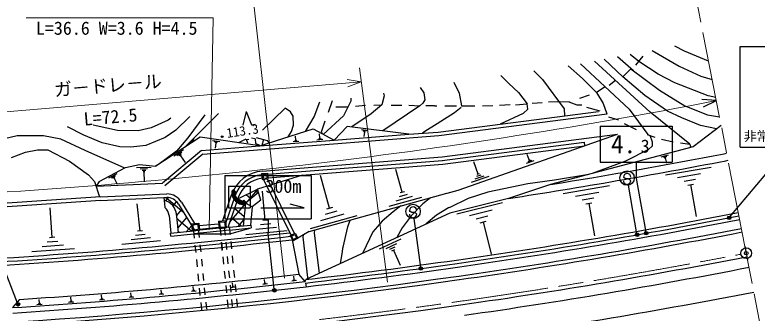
# Model space of a CAD drawing. Units: millimetres, scale not verified. Extents: x 40000 to 680000, y 20000 to 380000.
# Drawn here: x 462473 to 565602, y 277160 to 318603 of the extents above; entities that cross this region are included whole.
import ezdxf
from ezdxf.enums import TextEntityAlignment as Align

# ---------------------------------------------------------------- set-up
doc = ezdxf.new("R2010")
doc.units = ezdxf.units.MM
doc.header["$LTSCALE"] = 1000
doc.header["$PDMODE"] = 32
doc.header["$PDSIZE"] = 500
doc.linetypes.add('CHAIN', pattern=[18.5, 12, -1.5, 3.5, -1.5])
for name, color, linetype, lineweight in [('M-BGD', 7, 'Continuous', 25), ('M-BMK', 2, 'CHAIN', 13), ('M-BMK-SRVR', 3, 'Continuous', 25), ('M-STR-HTXT', 7, 'Continuous', 13), ('M-STR-STRC', 7, 'Continuous', 25)]:
    doc.layers.add(name, color=color, linetype=linetype, lineweight=lineweight)
doc.styles.add('@ＭＳ ゴシック', font='')
doc.styles.add('ＭＳ ゴシック', font='')
doc.styles.get('@ＭＳ ゴシック').set_extended_font_data('@MS Gothic')
doc.styles.get('ＭＳ ゴシック').set_extended_font_data('MS Gothic')

msp = doc.modelspace()

# ---------------------------------------------------------------- hatches: boundary and pattern name
at = {"layer": 'M-BGD'}
for points in [[(493421, 292969), (493411, 292978), (493399, 292943)], [(493421, 292969), (493432, 292981), (493417, 292994), (493411, 292978)]]:
    msp.add_hatch(color=256, dxfattribs=at).paths.add_polyline_path(points)
at = {"layer": 'M-STR-STRC'}
for points in [[(492876, 294293), (492848, 294321), (492622, 294095), (492622, 294015), (492621, 293986), (492620, 293956), (492620, 293927), (492620, 293898), (492620, 293869), (492622, 293840), (492623, 293810), (492626, 293781), (492628, 293759), (492652, 293820), (492686, 293901), (492721, 293980), (492758, 294059), (492796, 294138), (492836, 294216)], [(492892, 293007), (493019, 293377), (493040, 293438), (493067, 293512), (493067, 293513), (493058, 293536), (493049, 293560), (493041, 293584), (493033, 293608), (493026, 293632), (493019, 293657), (493012, 293681), (493006, 293706), (493000, 293730), (492995, 293755), (493075, 293755), (493244, 293925), (492876, 294293), (492836, 294216), (492796, 294138), (492758, 294059), (492721, 293980), (492686, 293901), (492652, 293820), (492628, 293759), (492631, 293730), (492634, 293701), (492638, 293672), (492643, 293643), (492648, 293615), (492654, 293586), (492660, 293557), (492666, 293529), (492674, 293501), (492681, 293472), (492689, 293444), (492698, 293416), (492707, 293389), (492717, 293361), (492727, 293334), (492737, 293306), (492748, 293279), (492760, 293252), (492771, 293226), (492784, 293199), (492797, 293173), (492810, 293147), (492824, 293121), (492838, 293096), (492853, 293070), (492868, 293045), (492883, 293021)], [(493279, 292591), (493399, 292943), (493411, 292978), (493417, 292994), (493402, 293009), (493384, 293027), (493366, 293045), (493349, 293063), (493332, 293082), (493315, 293101), (493299, 293121), (493283, 293140), (493267, 293160), (493252, 293180), (493237, 293201), (493222, 293222), (493208, 293243), (493194, 293264), (493181, 293285), (493168, 293307), (493155, 293329), (493143, 293351), (493131, 293374), (493119, 293396), (493108, 293419), (493097, 293442), (493087, 293465), (493077, 293488), (493067, 293512), (493040, 293438), (493019, 293377), (492892, 293007), (492908, 292983), (492925, 292959), (492942, 292935), (492959, 292912), (492977, 292888), (492995, 292866), (493014, 292843), (493033, 292821), (493053, 292799), (493072, 292778), (493092, 292757), (493113, 292736), (493134, 292715), (493155, 292695), (493177, 292676), (493199, 292656), (493221, 292637), (493243, 292619), (493266, 292601)], [(494263, 292249), (493421, 292969), (493399, 292943), (493279, 292591), (493302, 292574), (493326, 292557), (493350, 292540), (493374, 292524), (493399, 292508), (493423, 292493), (493449, 292478), (493474, 292463), (493499, 292449), (493525, 292435), (493551, 292422), (493578, 292409), (493604, 292397), (493631, 292385), (493658, 292374), (493685, 292363), (493712, 292353), (493740, 292343), (493767, 292334), (493795, 292325), (493823, 292316), (493851, 292308), (493880, 292301), (493908, 292294), (493936, 292287), (493965, 292281), (493994, 292276), (494022, 292271), (494051, 292266), (494080, 292262), (494109, 292259), (494138, 292256), (494167, 292254), (494197, 292252), (494226, 292250), (494255, 292249)], [(494263, 292249), (494292, 292249), (494322, 292249), (494351, 292250), (494380, 292251), (494385, 292251), (494453, 292251), (494485, 292289), (494501, 292457), (494126, 292661), (494126, 292624), (494122, 292625), (494097, 292630), (494073, 292636), (494048, 292642), (494023, 292649), (493999, 292656), (493975, 292664), (493951, 292671), (493927, 292680), (493903, 292689), (493879, 292698), (493856, 292707), (493833, 292717), (493810, 292728), (493787, 292739), (493764, 292750), (493741, 292762), (493719, 292774), (493697, 292786), (493675, 292799), (493653, 292812), (493632, 292825), (493611, 292839), (493590, 292854), (493569, 292868), (493548, 292883), (493528, 292899), (493508, 292914), (493489, 292930), (493469, 292947), (493450, 292964), (493432, 292981), (493421, 292969)], [(494502, 292456), (494619, 292550), (494296, 292874), (494126, 292704), (494126, 292661)], [(494611, 292397), (494501, 292457), (494485, 292289), (494483, 292269)], [(494611, 292397), (494692, 292478), (494619, 292550), (494502, 292456)]]:
    msp.add_hatch(color=256, dxfattribs=at).paths.add_polyline_path(points)

# ---------------------------------------------------------------- linework, layer by layer
at = {"layer": 'M-BGD'}
for p, q in [((548440, 310815), (546202, 312769)), ((549156, 312117), (547971, 313097)), ((548744, 311595), (549745, 312863)), ((544341, 312423), (546935, 309972)), ((548030, 311119), (546935, 309972)), ((545920, 309491), (545044, 308795)), ((544483, 308610), (543282, 307793)), ((542261, 307444), (540910, 306965)), ((506567, 306641), (505990, 305040)), ((534330, 306316), (535726, 306417)), ((536610, 306521), (538060, 306570)), ((539552, 306537), (538125, 306483)), ((559931, 306685), (557936, 306824)), ((558134, 305808), (559931, 306685)), ((507051, 305804), (508754, 305842)), ((509787, 305935), (511184, 306037)), ((512335, 306045), (513481, 306085)), ((518741, 305957), (513588, 302474)), ((514763, 306076), (516238, 306059)), ((517199, 306045), (518741, 305957)), ((519572, 306005), (520767, 305998)), ((520779, 305972), (521122, 305970)), ((522210, 305971), (523810, 305968)), ((524525, 305954), (526373, 305951)), ((527461, 305952), (528864, 305990)), ((529819, 306039), (531278, 306147)), ((532050, 306111), (533664, 306236)), ((543808, 305200), (541951, 305747)), ((490776, 304900), (486148, 300273)), ((494604, 305185), (494168, 303260)), ((494604, 305185), (495356, 303336)), ((521301, 302319), (543565, 305196)), ((521372, 301824), (544755, 304846)), ((544952, 304457), (546316, 304027)), ((495356, 303336), (495880, 303398)), ((547148, 303486), (548783, 302657)), ((560607, 303243), (556730, 300288)), ((496531, 300386), (503899, 302755)), ((503899, 302755), (506828, 301198)), ((506828, 301198), (508648, 303107)), ((517226, 302008), (508648, 303107)), ((510614, 302653), (511511, 302538)), ((510826, 302535), (511275, 302477)), ((510927, 302431), (511151, 302402)), ((511028, 302327), (510947, 301699)), ((510972, 302334), (511084, 302320)), ((517226, 302008), (521292, 302326)), ((488201, 301630), (482060, 297570)), ((496531, 300386), (488201, 301630)), ((488588, 299262), (521362, 301830)), ((489934, 301169), (490935, 301020)), ((494582, 301313), (493538, 300833)), ((494400, 301307), (494975, 301324)), ((494592, 301313), (494789, 300842)), ((495871, 301395), (495343, 301457)), ((495993, 301542), (497540, 301149)), ((496531, 300386), (506829, 301193)), ((497004, 301285), (496805, 300474)), ((497540, 301149), (497813, 300798)), ((501603, 301145), (501407, 301129)), ((501548, 301219), (501450, 301211)), ((501499, 301215), (501455, 301765)), ((505281, 301277), (504433, 301210)), ((505062, 301345), (504639, 301311)), ((504950, 301421), (504738, 301405)), ((504890, 301502), (504784, 301493)), ((504837, 301498), (504790, 302091)), ((506829, 301193), (517226, 302008)), ((521818, 298856), (546198, 302007)), ((524041, 294268), (546198, 302007)), ((550334, 301997), (551402, 301625)), ((552331, 301352), (553913, 300964)), ((488390, 299748), (496531, 300386)), ((490169, 301032), (490670, 300957)), ((490279, 300913), (490529, 300876)), ((490389, 300794), (490285, 300094)), ((490327, 300803), (490452, 300785)), ((501910, 301011), (501125, 300949)), ((501707, 301074), (501315, 301043)), ((521856, 298360), (541551, 300907)), ((521921, 297861), (541615, 300407)), ((556730, 300288), (536892, 295027)), ((541551, 300907), (541615, 300407)), ((554953, 300831), (556244, 300629)), ((556244, 300629), (555730, 301043)), ((462017, 298786), (463949, 299507)), ((463949, 299507), (465639, 299834)), ((465639, 299834), (467044, 299831)), ((467044, 299831), (470069, 298290)), ((488390, 299748), (482981, 295210)), ((488588, 299262), (483302, 294827)), ((484576, 298994), (485906, 299873)), ((484996, 299080), (485661, 299520)), ((485251, 299057), (485583, 299277)), ((485422, 298979), (485588, 299089)), ((533920, 298466), (533667, 299201)), ((552252, 298893), (553266, 299162)), ((561005, 299311), (561359, 299408)), ((470069, 298290), (472725, 296370)), ((485505, 299034), (486120, 298103)), ((496840, 296899), (521818, 298857)), ((497571, 296456), (521881, 298363)), ((526827, 296476), (526234, 298196)), ((534554, 298332), (533504, 297970)), ((534255, 298347), (533730, 298166)), ((534088, 298407), (533825, 298316)), ((533986, 298489), (533855, 298444)), ((552532, 298859), (553039, 298993)), ((552686, 298791), (552939, 298858)), ((552776, 298707), (552903, 298740)), ((552839, 298723), (553028, 298014)), ((561233, 298337), (561552, 298424)), ((474184, 295461), (477856, 297377)), ((477856, 297377), (479812, 297827)), ((479391, 297413), (481418, 297445)), ((479812, 297827), (482060, 297570)), ((479901, 297218), (480914, 297234)), ((480157, 297020), (480664, 297028)), ((482398, 297793), (481966, 297581)), ((497609, 295956), (521921, 297862)), ((516304, 293954), (515414, 297132)), ((552857, 296361), (559193, 297462)), ((472725, 296370), (473553, 295439)), ((475543, 295945), (476682, 296539)), ((475887, 295979), (476457, 296276)), ((476089, 295940), (476374, 296088)), ((480287, 296819), (480541, 296823)), ((480414, 296821), (480437, 295402)), ((502453, 296336), (496182, 294391)), ((496762, 296544), (497560, 296603)), ((496762, 296544), (496822, 295746)), ((496923, 296405), (497422, 296443)), ((496923, 296405), (496960, 295907)), ((497422, 296443), (497459, 295944)), ((497560, 296603), (497620, 295806)), ((506198, 291735), (504928, 296272)), ((528310, 296163), (525853, 295316)), ((527611, 296197), (526383, 295773)), ((527219, 296337), (526605, 296125)), ((526981, 296529), (526674, 296423)), ((554551, 296003), (557719, 296553)), ((473553, 295439), (474233, 293303)), ((474184, 295461), (473761, 294786)), ((473761, 294786), (482981, 295210)), ((476219, 295863), (476362, 295937)), ((476291, 295900), (476707, 295103)), ((496822, 295746), (497620, 295806)), ((496960, 295907), (497459, 295944)), ((500857, 287998), (497025, 295761)), ((501305, 288219), (497563, 295801)), ((536892, 295027), (531039, 293091)), ((555453, 295507), (557037, 295782)), ((555959, 294942), (556751, 295080)), ((556355, 295011), (557126, 290576)), ((493432, 293038), (496182, 294391)), ((494898, 292772), (495958, 294012)), ((496223, 293862), (495836, 294193)), ((495958, 294012), (496208, 294304)), ((496633, 292876), (496182, 294391)), ((497264, 290058), (496868, 294092)), ((516588, 294033), (516020, 293875)), ((522513, 293840), (524041, 294268)), ((538647, 293790), (545104, 294911)), ((540373, 293425), (543602, 293985)), ((474355, 293311), (458536, 292239)), ((474366, 293312), (483566, 293735)), ((474389, 292812), (483165, 293216)), ((483165, 293216), (483589, 293236)), ((483165, 293216), (483202, 292818)), ((483793, 293222), (483403, 292766)), ((483504, 293235), (485371, 291639)), ((492546, 293538), (491325, 289974)), ((493019, 293377), (491772, 289736)), ((493432, 293038), (492072, 289068)), ((493399, 292943), (493494, 293054)), ((494465, 292077), (493411, 292978)), ((493492, 293214), (493432, 293038)), ((495456, 291938), (493432, 293038)), ((496325, 293910), (494502, 292456)), ((495248, 293051), (494595, 293610)), ((495248, 293051), (495239, 293059)), ((496244, 293845), (496233, 293854)), ((503380, 288485), (522505, 293838)), ((518955, 293227), (514415, 291957)), ((517693, 293364), (515423, 292728)), ((516999, 293659), (515863, 293341)), ((531039, 293091), (522906, 291035)), ((541293, 292919), (542907, 293199)), ((474389, 292812), (459020, 291771)), ((479861, 288565), (479490, 292349)), ((483202, 292818), (483293, 291822)), ((484433, 292046), (484941, 292641)), ((485214, 292312), (487495, 288610)), ((485640, 292574), (487455, 289627)), ((492300, 289734), (494485, 292289)), ((494501, 292457), (494196, 289280)), ((495456, 291938), (495210, 289381)), ((496633, 292876), (495456, 291938)), ((523863, 290939), (530240, 292551)), ((541808, 292344), (542615, 292484)), ((542212, 292414), (542997, 287894)), ((467679, 287669), (467389, 291810)), ((484889, 291045), (485157, 288375)), ((484924, 290698), (485671, 291571)), ((485371, 291639), (485916, 291173)), ((494319, 290557), (492975, 291706)), ((522906, 291035), (502903, 281835)), ((508181, 290892), (504940, 289985)), ((507189, 291313), (505569, 290860)), ((506603, 291848), (505793, 291621)), ((525618, 290704), (528807, 291510)), ((562980, 291140), (562917, 291123)), ((483914, 290745), (484162, 288276)), ((484959, 290346), (485231, 290114)), ((485096, 288976), (486359, 290453)), ((485231, 290114), (487043, 288564)), ((490750, 289939), (491746, 290029)), ((490750, 289939), (490839, 288943)), ((490912, 289803), (491610, 289866)), ((490912, 289803), (490975, 289106)), ((491610, 289866), (491672, 289169)), ((491746, 290029), (491835, 289033)), ((493921, 289252), (492540, 290433)), ((493497, 289210), (494277, 290122)), ((497624, 290094), (496904, 290023)), ((509983, 290697), (503501, 288883)), ((526576, 290268), (528171, 290671)), ((527136, 289731), (527933, 289932)), ((527535, 289832), (528663, 285368)), ((563073, 290667), (563044, 290660)), ((486328, 288493), (487048, 289335)), ((487037, 289590), (488033, 289679)), ((487037, 289590), (487126, 288594)), ((487200, 289453), (487897, 289516)), ((487200, 289453), (487262, 288756)), ((487262, 288756), (487960, 288819)), ((492271, 289088), (487296, 288590)), ((487897, 289516), (487960, 288819)), ((488033, 289679), (488122, 288683)), ((488064, 289331), (490781, 289590)), ((488109, 288833), (490826, 289092)), ((490839, 288943), (491835, 289033)), ((490975, 289106), (491672, 289169)), ((490978, 288956), (491077, 287961)), ((491575, 289009), (491675, 288014)), ((492198, 289081), (492104, 289161)), ((492271, 289088), (495256, 289386)), ((492271, 289088), (492370, 288093)), ((492311, 288690), (495291, 288992)), ((492356, 288170), (495295, 288993)), ((495256, 289386), (495295, 288993)), ((498818, 289047), (495937, 288765)), ((498041, 289553), (496600, 289411)), ((480590, 288090), (479239, 287958)), ((480199, 288598), (479523, 288532)), ((484112, 288271), (487296, 288590)), ((484152, 287873), (484112, 288271)), ((484152, 287873), (487336, 288192)), ((485139, 288548), (485322, 288392)), ((487126, 288594), (488122, 288683)), ((487296, 288590), (487396, 287595)), ((492311, 288690), (487336, 288192)), ((487336, 288192), (492356, 288170)), ((487992, 288659), (488092, 287664)), ((500315, 288612), (494553, 288047)), ((500722, 287931), (501440, 288285)), ((500722, 287931), (501076, 287214)), ((500923, 287863), (501372, 288084)), ((500923, 287863), (501145, 287415)), ((501372, 288084), (501593, 287636)), ((501440, 288285), (501794, 287568)), ((503380, 288485), (501794, 287568)), ((468460, 287129), (466981, 287026)), ((468049, 287695), (467309, 287643)), ((482723, 287208), (477317, 286678)), ((481319, 287616), (478616, 287351)), ((491271, 285851), (491176, 287009)), ((491177, 286966), (491277, 285971)), ((491775, 287019), (491874, 286024)), ((492470, 287098), (492569, 286103)), ((500995, 287368), (501939, 282559)), ((501076, 287214), (501794, 287568)), ((501145, 287415), (501593, 287636)), ((513155, 286115), (516137, 287487)), ((514038, 286160), (515529, 286846)), ((470761, 286102), (464846, 285687)), ((469241, 286590), (466283, 286382)), ((487495, 286600), (487595, 285605)), ((488192, 286669), (488291, 285674)), ((514548, 286033), (515293, 286376)), ((514871, 285821), (515244, 285992)), ((515058, 285906), (516018, 283819)), ((563897, 286477), (564278, 284514)), ((488391, 284679), (488491, 283684)), ((491376, 284976), (491476, 283981)), ((491974, 285029), (492073, 284034)), ((492669, 285108), (492768, 284113)), ((487694, 284610), (487794, 283615)), ((487894, 282620), (487993, 281624)), ((488590, 282689), (488690, 281694)), ((491575, 282986), (491675, 281991)), ((492173, 283039), (492273, 282044)), ((492867, 283118), (492967, 282123)), ((497218, 281381), (497172, 281840)), ((501608, 281684), (500947, 281617)), ((501436, 281733), (501105, 281700)), ((501347, 281791), (501181, 281774)), ((501257, 281849), (501211, 282311)), ((501299, 281853), (501216, 281845)), ((502802, 281571), (501939, 282559)), ((502789, 281570), (502903, 281835)), ((487301, 280394), (487255, 280850)), ((488093, 280629), (488193, 279634)), ((488789, 280699), (488889, 279704)), ((491775, 280996), (491874, 280001)), ((492372, 281049), (492472, 280054)), ((493104, 280755), (492448, 280689)), ((492933, 280804), (492605, 280771)), ((492845, 280862), (492681, 280845)), ((492756, 280919), (492710, 281378)), ((492797, 280923), (492715, 280915)), ((493066, 281127), (493166, 280132)), ((497566, 281217), (496910, 281151)), ((497395, 281266), (497067, 281233)), ((497307, 281323), (497143, 281307)), ((497259, 281385), (497177, 281376)), ((502865, 281347), (502924, 280830)), ((474564, 279215), (474523, 279719)), ((478738, 279484), (478579, 279468)), ((478652, 279539), (478607, 279984)), ((478692, 279543), (478612, 279535)), ((483173, 279801), (482531, 279736)), ((483006, 279849), (482685, 279817)), ((482919, 279905), (482759, 279889)), ((482833, 279961), (482787, 280410)), ((482873, 279965), (482793, 279957)), ((487646, 280232), (486995, 280166)), ((487477, 280281), (487151, 280248)), ((487389, 280338), (487226, 280321)), ((487342, 280399), (487260, 280390)), ((463097, 279067), (462161, 277924)), ((465999, 278492), (465812, 278477)), ((465946, 278563), (465853, 278555)), ((465900, 278559), (465858, 279080)), ((470671, 278701), (469943, 278642)), ((470483, 278759), (470119, 278730)), ((470386, 278825), (470204, 278810)), ((470335, 278894), (470244, 278886)), ((470289, 278890), (470249, 279400)), ((474941, 279028), (474221, 278970)), ((474755, 279085), (474395, 279057)), ((474659, 279150), (474479, 279136)), ((474609, 279219), (474519, 279212)), ((478989, 279380), (478353, 279316)), ((478824, 279428), (478506, 279396)), ((488292, 278639), (488392, 277644)), ((488989, 278709), (489088, 277714)), ((491974, 279006), (492074, 278011)), ((492572, 279059), (492671, 278064)), ((493265, 279137), (493364, 278142)), ((466290, 278365), (465545, 278306)), ((466098, 278425), (465725, 278395))]:
    msp.add_line(p, q, dxfattribs=at)
for points in [[(551018, 313663), (554774, 311477), (557755, 310092), (559353, 309632)], [(558852, 312189), (555489, 313541), (554153, 314245)], [(539356, 311498), (541357, 309765), (543282, 307793)], [(541078, 311817), (547807, 305480), (550425, 301966)], [(556244, 300629), (550737, 305060), (543003, 312175)], [(559847, 307114), (558784, 307364), (554156, 309143), (551834, 310363), (549156, 312117)], [(534593, 310824), (535781, 309617), (538810, 305568), (538853, 304587)], [(548030, 311119), (552034, 308151), (555557, 305974), (558716, 304712), (560377, 304414)], [(529992, 310173), (531085, 309063), (532423, 307816), (533664, 306236)], [(559968, 302755), (557738, 303242), (555119, 304274), (553151, 305217), (550011, 307401), (546935, 309972)], [(518784, 308522), (519299, 307762), (519412, 306817), (519149, 306339), (518741, 305957)], [(523459, 309248), (524214, 307740), (524525, 305954)], [(513689, 307730), (513778, 307365), (513481, 306085)], [(543282, 307793), (544218, 306270), (544703, 304865)], [(502853, 302419), (504078, 304431), (504842, 306527)], [(509147, 307025), (509129, 306624), (508155, 304593), (505320, 302000)], [(539437, 306532), (540564, 306107), (541267, 306113)], [(500464, 301650), (500890, 302393), (501196, 303260), (501122, 304529), (500782, 305127), (500020, 305624), (496874, 302571)], [(513481, 306085), (511963, 304864), (509297, 303024)], [(524479, 305728), (523544, 304979), (521139, 303453)], [(529951, 303451), (533148, 304950), (533751, 305481), (533664, 306236)], [(486761, 304501), (484837, 302605), (483359, 301575), (480677, 300453), (478594, 300207), (477052, 300255), (474617, 300810), (472055, 301900), (469806, 303052)], [(484135, 304241), (483776, 303987), (481408, 302915), (479601, 302497), (476714, 302552), (473760, 303174), (473346, 303295)], [(488860, 304710), (486502, 301524), (484931, 299665), (482408, 297800)], [(505556, 303839), (505039, 302299), (505155, 302088)], [(521127, 303478), (519425, 302398), (519121, 302180)], [(477757, 297325), (472247, 299751), (468857, 301343), (466433, 301811), (462788, 301789), (461046, 301366), (459275, 300646), (458034, 299784), (456608, 297674), (456363, 295537), (457051, 292552), (457914, 290355), (458414, 289587)], [(487347, 301446), (487083, 300941), (486512, 300522), (486512, 300514)], [(495871, 301395), (495917, 300720), (496414, 300523)], [(550696, 301871), (551022, 300942), (551002, 300365), (550522, 299874), (547318, 298294), (542698, 296566)], [(556244, 300629), (556361, 300295), (556284, 300169)], [(542226, 296441), (537457, 295635), (533740, 295133), (528183, 293965), (525471, 293083), (522804, 291805)], [(520198, 293192), (519151, 292338), (517554, 290693), (516295, 289011), (515557, 287655)], [(516109, 292048), (515055, 291254), (513484, 289931), (512187, 288462), (510818, 285554), (510802, 285468)], [(522792, 291831), (522735, 291803), (521065, 290776), (519610, 289556), (519567, 289499)], [(507730, 284055), (507976, 285665), (508042, 286184), (508090, 286317), (508714, 289138), (508762, 289271), (509071, 290078)], [(502511, 287982), (502485, 287699), (503152, 282093), (503147, 281947)], [(504105, 288688), (504073, 288334), (504746, 282683)], [(507708, 284045), (507714, 284101), (507709, 284045)]]:
    msp.add_lwpolyline(points, dxfattribs=at)
for radius in [125, 62.5]:
    msp.add_circle((491279, 301675), radius, dxfattribs=at)
for centre, radius, start, end in [((411488, 1070806), 785850, 279.18243, 280.96808), ((411488, 1070806), 786850, 278.73919, 280.97084), ((497276, 291918), 5000, 94.48099, 161.09393), ((497276, 291919), 4500, 96.40835, 161.09804), ((497276, 291918), 4000, 96.67669, 161.09393), ((483559, 291292), 1944, 31.6326, 89.1285), ((483559, 291292), 2444, 31.6326, 89.1285), ((482765, 290713), 2150, 2.5423, 78.28621), ((482319, 290543), 1608, 7.19878, 52.70837), ((411452, 1071054), 794500, 278.13229, 280.99403), ((411452, 1071054), 794980, 278.13232, 280.99497), ((411452, 1071054), 795500, 278.13232, 280.99503), ((411488, 1070806), 796500, 278.13232, 280.99609), ((411487, 1070807), 787535, 273.30125, 276.50362), ((411487, 1070807), 788035, 273.34261, 276.5051), ((411488, 1070806), 797000, 278.13232, 280.99615), ((411487, 1070807), 788535, 273.35924, 276.51815), ((411488, 1070806), 800500, 278.13232, 280.99659), ((411458, 1071055), 794980, 276.60243, 278.13185), ((411458, 1071055), 794500, 276.60921, 278.13185), ((411458, 1071055), 795500, 276.60243, 278.13185), ((411488, 1070806), 802000, 278.13232, 280.99678), ((411487, 1070807), 796500, 271.37089, 278.13185), ((411487, 1070807), 797000, 271.37089, 278.13185), ((411471, 1071056), 794750, 273.65684, 276.59885), ((411471, 1071056), 793670, 273.72958, 276.5452), ((411471, 1071056), 795500, 273.65439, 276.60243), ((411488, 1070806), 805500, 278.13232, 280.99721), ((411487, 1070807), 800500, 271.37089, 278.13185)]:
    msp.add_arc(centre, radius, start, end, dxfattribs=at)
at = {"layer": 'M-BMK'}
msp.add_line((574630, 231742), (553642, 338753), dxfattribs=at)
for start, end in [(279.56411, 280.94278), (278.13171, 279.56411), (276.69931, 278.13171)]:
    msp.add_arc((411488, 1070806), 800000, start, end, dxfattribs=at)
at = {"layer": 'M-BMK-SRVR'}
msp.add_circle((564087, 285495), 750, dxfattribs=at)
msp.add_point((564087, 285495), dxfattribs=at)
at = {"layer": 'M-STR-HTXT'}
for p, q in [((499943, 282026), (494695, 328824)), ((464027, 318172), (490027, 318172)), ((490027, 318172), (489470, 288807)), ((514223, 281464), (510345, 311259)), ((510603, 309276), (508635, 309630)), ((510603, 309276), (440606, 303405)), ((508721, 308598), (510603, 309276))]:
    msp.add_line(p, q, dxfattribs=at)
msp.add_arc((411488, 1070806), 778407, 272.15809, 280.99373, dxfattribs=at)
at = {"layer": 'M-STR-STRC'}
for p, q in [((563242, 300215), (563242, 314215)), ((563242, 314215), (573242, 314215)), ((462854, 278528), (450115, 311217)), ((543793, 303151), (553793, 303151)), ((543793, 303151), (543793, 298151)), ((553793, 303151), (553793, 298151)), ((563242, 300215), (573242, 300215)), ((543793, 298151), (553793, 298151)), ((548793, 298151), (548793, 296151)), ((561813, 290519), (568242, 298215)), ((491657, 296286), (491657, 290286)), ((491657, 296286), (503657, 296286)), ((503657, 296286), (503657, 290286)), ((547135, 295939), (547035, 296057)), ((550164, 288421), (548793, 296151)), ((547380, 295800), (547135, 295939)), ((547681, 295798), (547380, 295800)), ((547926, 295686), (547681, 295798)), ((548032, 295550), (547926, 295686)), ((492157, 294786), (495157, 294786)), ((492157, 294786), (492157, 291786)), ((495157, 294786), (495157, 291786)), ((548892, 288197), (547707, 294944)), ((502657, 291786), (500725, 292304)), ((492157, 291786), (495157, 291786)), ((496657, 291786), (502657, 291786)), ((517404, 291304), (517304, 291422)), ((517648, 291164), (517404, 291304)), ((517949, 291162), (517648, 291164)), ((518194, 291050), (517949, 291162)), ((518300, 290914), (518194, 291050)), ((491657, 290286), (503657, 290286)), ((497657, 290286), (497657, 288286)), ((518864, 283515), (517938, 290302)), ((498516, 280483), (497657, 288286))]:
    msp.add_line(p, q, dxfattribs=at)
for points in [[(492995, 293755), (493075, 293755), (493244, 293925), (492848, 294321), (492622, 294095), (492622, 294015)], [(494385, 292251), (494465, 292251), (494692, 292478), (494296, 292874), (494126, 292704), (494126, 292624)]]:
    msp.add_lwpolyline(points, dxfattribs=at)
for centre, radius in [((547534, 295928), 1000), ((517803, 291293), 1000), ((561717, 290404), 150), ((561717, 290404), 120), ((561717, 290404), 90), ((561717, 290404), 60), ((561717, 290404), 30), ((548918, 288049), 150), ((548918, 288049), 120), ((548918, 288049), 90), ((548918, 288049), 60), ((548918, 288049), 30), ((550190, 288273), 150), ((550190, 288273), 120), ((550190, 288273), 90), ((550190, 288273), 60), ((550190, 288273), 30), ((518884, 283366), 150), ((518884, 283366), 120), ((518884, 283366), 90), ((518884, 283366), 60), ((518884, 283366), 30), ((498533, 280334), 150), ((498533, 280334), 120), ((498533, 280334), 90), ((498533, 280334), 60), ((498533, 280334), 30), ((462909, 278389), 150), ((462909, 278389), 120), ((462909, 278389), 90), ((462909, 278389), 60), ((462909, 278389), 30)]:
    msp.add_circle(centre, radius, dxfattribs=at)
for centre, radius, start, end in [((547535, 296053), 500, 359.55488, 179.55488), ((547532, 295553), 500, 179.55488, 359.55488), ((494293, 293922), 1674, 176.84068, 273.15932), ((494418, 294048), 1453, 191.60151, 258.39849), ((517804, 291418), 500, 359.55488, 179.55488), ((517800, 290918), 500, 179.55488, 359.55488)]:
    msp.add_arc(centre, radius, start, end, dxfattribs=at)
for p in [(561717, 290404), (548918, 288049), (550190, 288273), (518884, 283366), (498533, 280334), (462909, 278389)]:
    msp.add_point(p, dxfattribs=at)

# ---------------------------------------------------------------- texts
at = {"layer": 'M-BGD', "style": 'ＭＳ ゴシック'}
msp.add_text('ガ－ドレ－ル', height=1833, rotation=4.794, dxfattribs=at).set_placement((475521, 307337), align=Align.BOTTOM_CENTER)
at = {"layer": 'M-BGD', "style": '@ＭＳ ゴシック'}
msp.add_text('L=72.5', height=1833, rotation=4.794, dxfattribs=at).set_placement((475688, 305344), align=Align.TOP_CENTER)
at = {"layer": 'M-BGD', "style": 'ＭＳ ゴシック'}
msp.add_text('113.3', height=1320, rotation=8.346, dxfattribs=at).set_placement((491787, 302813), align=Align.TOP_LEFT)
at = {"layer": 'M-STR-HTXT', "style": 'ＭＳ ゴシック'}
msp.add_text('L=36.6 W=3.6 H=4.5', height=1833, dxfattribs=at).set_placement((465402, 317672), align=Align.TOP_LEFT)
at = {"layer": 'M-STR-STRC', "style": 'ＭＳ ゴシック'}
for s, height, p in [('非常駐車帯', 1320, (568242, 301765)), ('300m', 1833, (499782, 294786))]:
    msp.add_text(s, height=height, dxfattribs=at).set_placement(p, align=Align.MIDDLE_CENTER)
msp.add_text('4.', height=2566, dxfattribs=at).set_placement((548793, 300651), align=Align.MIDDLE_RIGHT)
msp.add_text('3', height=1833, dxfattribs=at).set_placement((550043, 298901), align=Align.BOTTOM_CENTER)

doc.saveas('drawing.dxf')
